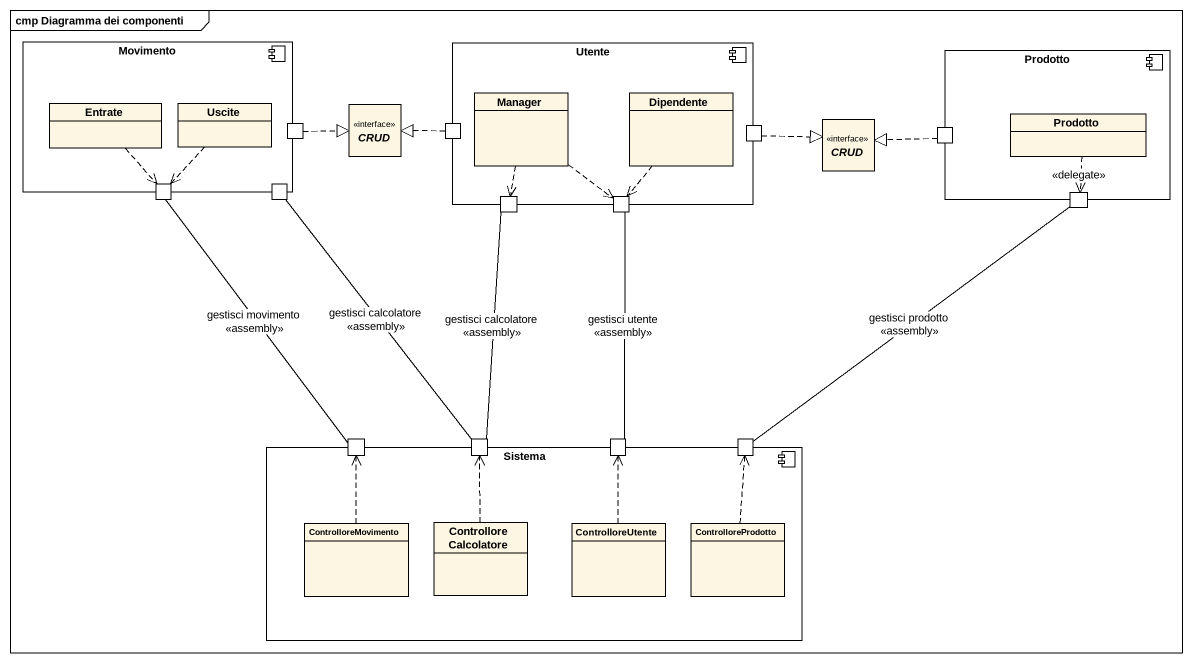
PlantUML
@startuml
mainframe cmp Diagramma dei componenti
allowmixing
hide circle
hide empty members
component Movimento {
  class Entrate
  class Uscite
  port " " as port1
  port " " as port5
  port " " as port6
}
component Utente {
  class Manager
  class Dipendente
  port " " as port2
  port " " as port3
  port " " as port7
  port " " as port8
}
component Prodotto {
  port " " as port4
  class "Prodotto" as Prodotto_2
  port " " as port9
}
interface CRUD
interface "CRUD" as CRUD_2
component Sistema {
  port " " as port10
  port " " as port11
  port " " as port12
  port " " as port13
  class ControlloreMovimento
  class ControlloreCalcolatore
  class ControlloreUtente
  class ControlloreProdotto
}
Manager ..> port7
Manager ..> port8
Dipendente ..> port8
Entrate ..> port5
Uscite ..> port5
port1 .right.|> CRUD
port2 .left.|> CRUD
port3 .right.|> CRUD_2
port4 .left.|> CRUD_2
Prodotto_2 ..> port9 : <<delegate>>
port10 -up- port5 : gestisci movimento\n<<assembly>>
port11 -up- port6 : gestisci calcolatore\n<<assembly>>
port11 -up- port7 : gestisci calcolatore\n<<assembly>>
port12 -up- port8 : gestisci utente\n<<assembly>>
port13 -up- port9 : gestisci prodotto\n<<assembly>>
ControlloreMovimento .up.> port10
ControlloreCalcolatore .up.> port11
ControlloreUtente .up.> port12
ControlloreProdotto .up.> port13
@enduml
